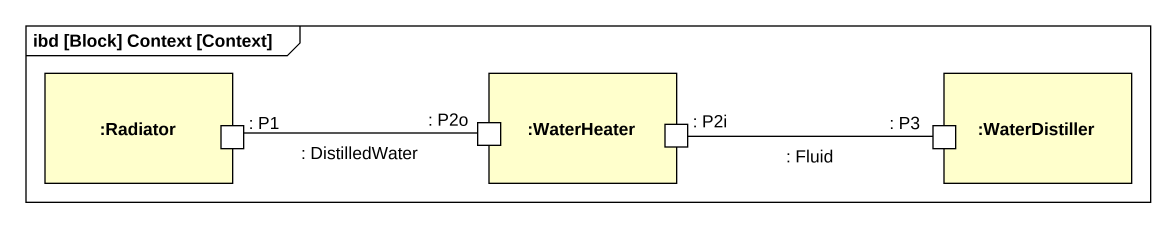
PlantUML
@startuml
mainframe ibd [Block] Context [Context]
rectangle ":Radiator" as Radiator {
  port ": P1" as P1
}
rectangle ":WaterHeater" as WaterHeater {
  port ": P2o" as P2o
  port ": P2i" as P2i
}
rectangle ":WaterDistiller" as WaterDistiller {
  port ": P3" as P3
}
P2o -left- P1 : : DistilledWater
P3 -left- P2i : : Fluid
@enduml
